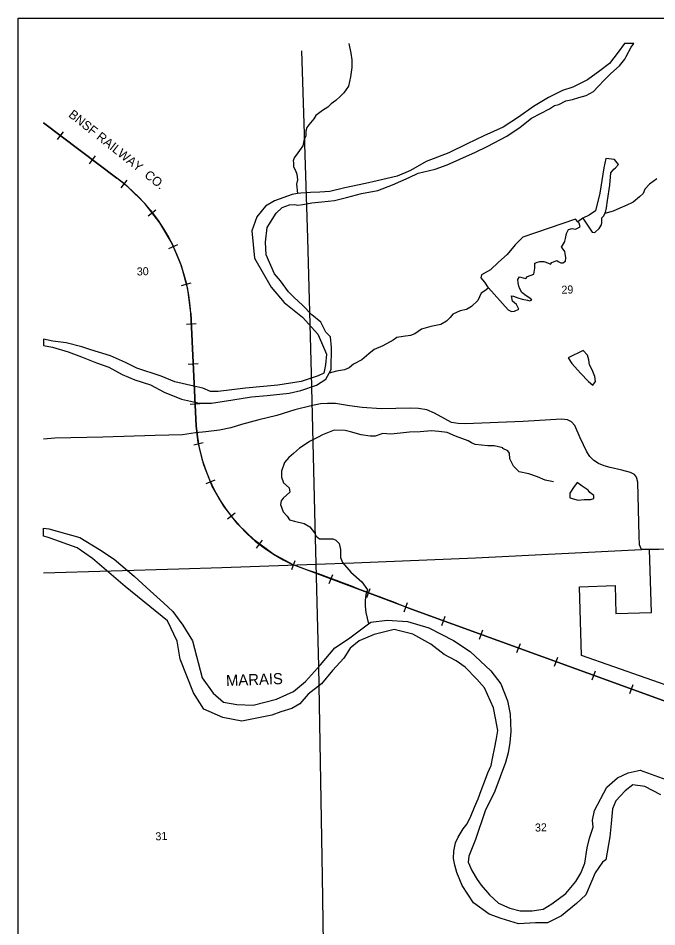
# Model space of a CAD drawing. Extents: x 173.82 to 178.28, y -9.52 to -5.6.
# Drawn here: x 173.817 to 175.014, y -7.3 to -5.597 of the extents above; entities that cross this region are included whole.
import ezdxf

# ---------------------------------------------------------------- set-up
doc = ezdxf.new("R2010")
doc.units = 0
for name, color, linetype in [('PL City City Limits and Fill', 7, 'Continuous'), ('PL City Lakes', 7, 'Continuous'), ('PL City Local Roads', 7, 'Continuous'), ('PL City Map Border', 7, 'Continuous'), ('PL City Railroads', 7, 'Continuous'), ('PL City River and Creek Text', 7, 'Continuous'), ('PL City Rivers', 7, 'Continuous'), ('PL City Section Lines', 7, 'Continuous'), ('PL City Tributaries', 7, 'Continuous')]:
    doc.layers.add(name, color=color, linetype=linetype)

msp = doc.modelspace()

# ---------------------------------------------------------------- linework, layer by layer
at = {"layer": 'PL City City Limits and Fill'}
for p, q in [((175.0009, -6.5926), (175.1218, -6.5887)), ((175.0042, -6.7104), (175.0009, -6.5926)), ((174.8693, -6.6627), (174.936, -6.66)), ((174.873, -6.7911), (174.8693, -6.6627)), ((174.936, -6.66), (174.9378, -6.7125)), ((174.9378, -6.7125), (175.0042, -6.7104))]:
    msp.add_line(p, q, dxfattribs=at)
msp.add_lwpolyline([(175.3722, -6.9999), (175.3605, -6.992), (175.1763, -6.8977), (174.873, -6.7911)], dxfattribs=at)
at = {"layer": 'PL City Lakes'}
for points in [[(174.8755, -5.9721), (174.8933, -5.9984), (174.8982, -5.999), (174.906, -5.9911), (174.9107, -5.9847), (174.9116, -5.9798), (174.9113, -5.9716), (174.915, -5.9673), (174.917, -5.9631), (174.918, -5.961), (174.9199, -5.9526), (174.9221, -5.9388), (174.9266, -5.9103), (174.9279, -5.8868), (174.9337, -5.8804), (174.9368, -5.8775), (174.9426, -5.8711), (174.9352, -5.8617), (174.9188, -5.8602), (174.9151, -5.8776), (174.9075, -5.9248), (174.8995, -5.9582), (174.8878, -5.9662)], [(174.6986, -6.1026), (174.7359, -6.1434), (174.742, -6.1466), (174.7474, -6.1464), (174.7554, -6.1427), (174.7513, -6.1338), (174.7435, -6.1272), (174.742, -6.1176), (174.7459, -6.1182), (174.7541, -6.1213), (174.7618, -6.1238), (174.7717, -6.1255), (174.7766, -6.1267), (174.7803, -6.1252), (174.7742, -6.1206), (174.7692, -6.1173), (174.7614, -6.1114), (174.7573, -6.104), (174.7555, -6.0992), (174.7542, -6.093), (174.754, -6.0868), (174.7571, -6.0819), (174.7637, -6.0837), (174.7686, -6.0849), (174.7717, -6.0814), (174.7841, -6.0768), (174.7859, -6.0657), (174.7855, -6.056), (174.7904, -6.0545), (174.7952, -6.0529), (174.8001, -6.0528), (174.8023, -6.0534), (174.8111, -6.0565), (174.8149, -6.0578), (174.8175, -6.0549), (174.8272, -6.0511), (174.8294, -6.0531), (174.8344, -6.0557), (174.8382, -6.0556), (174.843, -6.0526), (174.8439, -6.0464), (174.8425, -6.0382), (174.8418, -6.0341), (174.8407, -6.0327), (174.8396, -6.0321), (174.8395, -6.0307), (174.8355, -6.026), (174.8412, -6.0168), (174.8422, -6.0147), (174.8431, -6.0099), (174.845, -6.0008), (174.8485, -5.9931), (174.8555, -5.9915), (174.8621, -5.9926), (174.8706, -5.9882), (174.8688, -5.9813), (174.8665, -5.9787), (174.862, -5.974), (174.7632, -6.0078), (174.7574, -6.0129), (174.749, -6.0221), (174.7339, -6.0399), (174.7175, -6.0543), (174.7023, -6.0686), (174.6858, -6.0782), (174.6843, -6.0837), (174.6911, -6.0918), (174.698, -6.1026)], [(174.8766, -6.2199), (174.8482, -6.2333), (174.8551, -6.2441), (174.871, -6.2622), (174.8862, -6.2782), (174.8946, -6.2848), (174.8992, -6.2777), (174.8984, -6.2688), (174.893, -6.2559), (174.8884, -6.2464), (174.887, -6.2374), (174.8845, -6.2286)], [(174.8651, -6.4673), (174.8584, -6.4765), (174.8511, -6.4871), (174.8515, -6.4961), (174.8668, -6.5004), (174.8782, -6.4993), (174.8907, -6.4989), (174.8961, -6.4973), (174.8964, -6.4918), (174.8891, -6.4858), (174.8857, -6.4818), (174.8746, -6.4739)]]:
    msp.add_lwpolyline(points, close=True, dxfattribs=at)
at = {"layer": 'PL City Local Roads'}
for points in [[(174.877, -6.3964), (174.8709, -6.3832), (174.8607, -6.3606), (174.8544, -6.3535), (174.8469, -6.3496), (174.8355, -6.3486), (174.7639, -6.3527), (174.6551, -6.3573), (174.6419, -6.3569), (174.6297, -6.3547), (174.6169, -6.3476), (174.5977, -6.3372), (174.5831, -6.3313), (174.5674, -6.3285), (174.5528, -6.3278), (174.4973, -6.3289), (174.4617, -6.3266), (174.4379, -6.3232), (174.4118, -6.3193), (174.3966, -6.3189), (174.3836, -6.3195), (174.3661, -6.3234), (174.3354, -6.3311), (174.3018, -6.3415), (174.2683, -6.3498), (174.2359, -6.3584), (174.2154, -6.3645), (174.1942, -6.3691), (174.1688, -6.3722), (174.1493, -6.3738), (174.1247, -6.3777), (174.0738, -6.3789), (173.9758, -6.3824), (173.8853, -6.3842), (173.8642, -6.3862)], [(175.8597, -6.5646), (175.7352, -6.5662), (175.6701, -6.5676), (175.5977, -6.5709), (175.4732, -6.576), (175.3591, -6.5809), (175.2346, -6.5851), (175.1331, -6.5884), (175.0148, -6.5925), (174.9859, -6.5929), (174.9818, -6.5839), (174.981, -6.5674), (174.979, -6.4666), (174.9766, -6.4574), (174.9726, -6.4519), (174.9648, -6.4485), (174.9488, -6.444), (174.9268, -6.4391), (174.9158, -6.436), (174.9051, -6.4316), (174.8961, -6.4257), (174.889, -6.4182), (174.8831, -6.4096), (174.877, -6.3964)]]:
    msp.add_lwpolyline(points, dxfattribs=at)
at = {"layer": 'PL City Map Border'}
msp.add_lwpolyline([(173.8168, -9.4798), (173.8168, -5.5972), (177.6994, -5.5972), (177.6994, -9.4798), (173.8168, -9.4798)], dxfattribs=at)
at = {"layer": 'PL City Railroads'}
for p, q in [((173.8908, -5.8247), (173.9019, -5.8101)), ((173.9507, -5.8699), (173.9618, -5.8552)), ((174.0101, -5.9152), (174.0215, -5.9008)), ((174.0606, -5.9674), (174.0751, -5.9561)), ((174.0992, -6.0286), (174.1161, -6.0215)), ((174.1233, -6.0981), (174.141, -6.0933)), ((174.1323, -6.1704), (174.1507, -6.1695)), ((174.1358, -6.2453), (174.1542, -6.2445)), ((174.1393, -6.3202), (174.1577, -6.3194)), ((174.146, -6.3967), (174.1639, -6.3923)), ((174.1691, -6.4692), (174.1861, -6.4624)), ((174.2093, -6.5352), (174.2238, -6.5239)), ((174.2639, -6.5899), (174.2748, -6.575)), ((174.3299, -6.6302), (174.3364, -6.613)), ((174.4002, -6.6565), (174.4066, -6.6393)), ((174.4704, -6.6829), (174.4768, -6.6657)), ((174.5406, -6.7092), (174.5471, -6.692)), ((174.6112, -6.7348), (174.6175, -6.7176)), ((174.6817, -6.7604), (174.688, -6.7431)), ((174.7522, -6.7859), (174.7585, -6.7687)), ((174.8227, -6.8115), (174.829, -6.7942)), ((174.8932, -6.8371), (174.8995, -6.8198)), ((174.9637, -6.8626), (174.97, -6.8453))]:
    msp.add_line(p, q, dxfattribs=at)
for points in [[(173.8642, -5.793), (174.0018, -5.8968)], [(175.1383, -6.916), (174.5478, -6.702), (174.3326, -6.6213), (174.2946, -6.6009), (174.2598, -6.5754), (174.2289, -6.5453), (174.2024, -6.5112), (174.1809, -6.4738), (174.1648, -6.4338), (174.1544, -6.3919), (174.1505, -6.3609), (174.1406, -6.1496), (174.1347, -6.1048), (174.1229, -6.0612), (174.1054, -6.0195), (174.0826, -5.9805), (174.0548, -5.9449), (174.0225, -5.9132), (174.0018, -5.8968), (173.8642, -5.793)], [(174.1406, -6.1496), (174.1505, -6.3609)], [(174.5478, -6.702), (175.1383, -6.916)]]:
    msp.add_lwpolyline(points, dxfattribs=at)
for centre, radius, start, end in [((173.8006, -6.1718), 0.3407, 3.7353, 53.8148), ((174.4604, -6.3381), 0.3107, 184.2042, 245.7167), ((170.6274, -16.8292), 10.8596, 68.8378, 70.05011)]:
    msp.add_arc(centre, radius, start, end, dxfattribs=at)
at = {"layer": 'PL City Rivers'}
for points in [[(173.8642, -6.2106), (173.8809, -6.2139), (173.9106, -6.2225), (173.9353, -6.232), (173.964, -6.2428), (173.9871, -6.2509), (174.012, -6.2646), (174.0357, -6.2748), (174.0649, -6.2841), (174.0909, -6.2977), (174.1234, -6.311), (174.1568, -6.3182), (174.1791, -6.3188), (174.2196, -6.3125), (174.2542, -6.3065), (174.284, -6.3041), (174.3251, -6.2999), (174.3467, -6.295), (174.3762, -6.285), (174.3938, -6.2733), (174.3999, -6.2621), (174.4035, -6.2557), (174.4042, -6.2143), (174.4024, -6.1943), (174.394, -6.1857), (174.3841, -6.1667), (174.3678, -6.1528), (174.3498, -6.1348), (174.3341, -6.1208), (174.3239, -6.1101), (174.3085, -6.0893), (174.2978, -6.0765), (174.2818, -6.0405), (174.2805, -6.0171), (174.2839, -5.9894), (174.3009, -5.9626), (174.3119, -5.9518), (174.3259, -5.9472), (174.3351, -5.9462), (174.3411, -5.9473), (174.3508, -5.9463), (174.3675, -5.943), (174.3865, -5.9416), (174.4098, -5.9387), (174.4324, -5.9331), (174.4609, -5.9259), (174.4912, -5.92), (174.5185, -5.9094), (174.5501, -5.8959), (174.5666, -5.8877), (174.599, -5.8804), (174.6215, -5.872), (174.6451, -5.8615), (174.6745, -5.848), (174.6964, -5.8376), (174.7332, -5.8184), (174.7581, -5.8016), (174.7793, -5.7843), (174.8134, -5.7673), (174.8225, -5.7607), (174.8305, -5.7591), (174.8439, -5.7524), (174.8563, -5.7499), (174.8681, -5.746), (174.8821, -5.7421), (174.8954, -5.7347), (174.9043, -5.7254), (174.9164, -5.7126), (174.9279, -5.7011), (174.9443, -5.6868), (174.9547, -5.674), (174.9572, -5.6691), (174.9664, -5.6515), (174.9713, -5.6446)], [(174.9535, -5.6446), (174.9417, -5.6606), (174.9256, -5.6819), (174.9076, -5.6956), (174.8844, -5.713), (174.8571, -5.7264), (174.8378, -5.7326), (174.8116, -5.7459), (174.7834, -5.7628), (174.7553, -5.7824), (174.7261, -5.8014), (174.6903, -5.8178), (174.6587, -5.8327), (174.6245, -5.8498), (174.5822, -5.8658), (174.5523, -5.8827), (174.5277, -5.8932), (174.49, -5.9021), (174.4684, -5.907), (174.4296, -5.9153), (174.401, -5.9218), (174.3826, -5.9231), (174.3647, -5.9237), (174.3468, -5.9251), (174.3409, -5.926), (174.3306, -5.9277), (174.2973, -5.9392), (174.2808, -5.9494), (174.2642, -5.9694), (174.2553, -5.9959), (174.2603, -6.0468), (174.291, -6.1009), (174.3159, -6.1297), (174.35, -6.1575), (174.3789, -6.189), (174.3859, -6.2046), (174.3948, -6.2264), (174.3934, -6.2464), (174.3901, -6.2624), (174.3794, -6.2676), (174.3477, -6.2777), (174.304, -6.2847), (174.2433, -6.2903), (174.1919, -6.2969), (174.1778, -6.2967), (174.1634, -6.2903), (174.1464, -6.2868), (174.1108, -6.2784), (174.0849, -6.2682), (174.0393, -6.2532), (174.0178, -6.2423), (173.9902, -6.2301), (173.9533, -6.2183), (173.9363, -6.2127), (173.9067, -6.2054), (173.8816, -6.2021), (173.8642, -6.1986)], [(174.9713, -5.6446), (174.9535, -5.6446)], [(173.8642, -6.1986), (173.8642, -6.2106)], [(173.8642, -6.5678), (173.8642, -6.5529)], [(173.8642, -6.5529), (173.8743, -6.5537), (173.9325, -6.5703), (173.9696, -6.5925), (173.9969, -6.6108), (174.0344, -6.6427), (174.0642, -6.6699), (174.0894, -6.6925), (174.1068, -6.7091), (174.1171, -6.7226), (174.1257, -6.7347), (174.1435, -6.7638), (174.1617, -6.8328), (174.1823, -6.8618), (174.2019, -6.8784), (174.227, -6.883), (174.2575, -6.884), (174.3011, -6.8728), (174.3332, -6.8586), (174.3554, -6.8399), (174.3836, -6.8085), (174.4108, -6.7772), (174.4363, -6.7598), (174.4739, -6.7322), (174.4781, -6.7286), (174.509, -6.7248), (174.5471, -6.7276), (174.5872, -6.7393), (174.6331, -6.7632), (174.6643, -6.7835), (174.703, -6.8201), (174.7218, -6.8443), (174.7343, -6.8763), (174.7396, -6.901), (174.7407, -6.9334), (174.7387, -6.9542), (174.7356, -6.9736), (174.7308, -6.9917), (174.7104, -7.0456), (174.6926, -7.0821), (174.6744, -7.1359), (174.6619, -7.1673), (174.6607, -7.1784), (174.6677, -7.1941), (174.6776, -7.211), (174.685, -7.2217), (174.7009, -7.2398), (174.7177, -7.2551), (174.7387, -7.2647), (174.7579, -7.2696), (174.7807, -7.2695), (174.8013, -7.2667), (174.8177, -7.2564), (174.8437, -7.2369), (174.8625, -7.2148), (174.8717, -7.1993), (174.8792, -7.1804), (174.8836, -7.1513), (174.8884, -7.1332), (174.8953, -7.1129), (174.8938, -7.0999), (174.8975, -7.0818), (174.9204, -7.0382), (174.9405, -7.0203), (174.9608, -7.0113), (174.9834, -7.0063), (175.0313, -7.0233)], [(175.022, -7.0526), (174.9921, -7.0364), (174.9692, -7.0337), (174.9549, -7.0446), (174.9376, -7.0638), (174.9316, -7.0785), (174.9288, -7.1062), (174.9264, -7.1312), (174.9187, -7.1742), (174.9128, -7.1786), (174.9056, -7.1885), (174.8989, -7.1984), (174.8918, -7.2145), (174.8813, -7.2397), (174.8639, -7.2562), (174.8359, -7.2793), (174.8097, -7.2919), (174.7869, -7.292), (174.7549, -7.2938), (174.7225, -7.2839), (174.6999, -7.2757), (174.6709, -7.2547), (174.6492, -7.2223), (174.6396, -7.1978), (174.6359, -7.1841), (174.6333, -7.1718), (174.6339, -7.158), (174.6366, -7.142), (174.6422, -7.1315), (174.6514, -7.116), (174.6587, -7.1067), (174.6658, -7.092), (174.6723, -7.0752), (174.6793, -7.0598), (174.6853, -7.0444), (174.6933, -7.0227), (174.6977, -7.0108), (174.7038, -6.9975), (174.707, -6.9808), (174.7103, -6.9662), (174.714, -6.9468), (174.7162, -6.9315), (174.7121, -6.9089), (174.7082, -6.889), (174.6911, -6.8516), (174.6769, -6.8356), (174.655, -6.8129), (174.6382, -6.801), (174.6156, -6.7894), (174.5904, -6.7703), (174.5566, -6.7514), (174.5221, -6.7423), (174.4844, -6.7519), (174.4565, -6.7639), (174.4391, -6.7776), (174.4278, -6.796), (174.4063, -6.8195), (174.3854, -6.8444), (174.3606, -6.8639), (174.3449, -6.8817), (174.33, -6.8905), (174.3095, -6.8967), (174.2924, -6.9028), (174.2363, -6.9144), (174.2007, -6.9074), (174.1648, -6.8921), (174.1458, -6.861), (174.1208, -6.7984), (174.1147, -6.7641), (174.0966, -6.7261), (174.0172, -6.6619), (173.9561, -6.6095), (173.9277, -6.5898), (173.8771, -6.5715), (173.8732, -6.5703), (173.865, -6.5678), (173.8642, -6.5678)]]:
    msp.add_lwpolyline(points, dxfattribs=at)
at = {"layer": 'PL City Section Lines'}
for points in [[(174.3483, -5.6585), (174.3529, -5.8137), (174.3593, -6.0094), (174.3665, -6.2628), (174.3733, -6.5469), (174.38, -6.8118), (174.387, -7.2052), (174.3929, -7.6233)], [(173.8642, -6.6363), (174.1182, -6.6286), (174.1985, -6.6267), (174.4461, -6.6177), (174.6745, -6.6082), (174.9859, -6.5929)]]:
    msp.add_lwpolyline(points, dxfattribs=at)
at = {"layer": 'PL City Tributaries'}
for points in [[(174.4366, -5.6446), (174.4409, -5.663), (174.4424, -5.6753), (174.4424, -5.6898), (174.4403, -5.7072), (174.436, -5.7246), (174.4277, -5.7373), (174.4204, -5.7437), (174.4125, -5.7516), (174.404, -5.7574), (174.3972, -5.7639), (174.3876, -5.7704), (174.3749, -5.7798), (174.3713, -5.7855), (174.3619, -5.7969), (174.3583, -5.8018), (174.3563, -5.8088), (174.3561, -5.8185), (174.3531, -5.8241), (174.3508, -5.8366), (174.3415, -5.8493), (174.3342, -5.8586), (174.3322, -5.8648), (174.3329, -5.8683), (174.3332, -5.8758), (174.3366, -5.8826), (174.3396, -5.8894), (174.3405, -5.9004), (174.3386, -5.9081), (174.3409, -5.926)], [(175.0147, -5.8982), (175.0004, -5.9084), (174.992, -5.9177), (174.989, -5.9254), (174.9817, -5.9318), (174.9701, -5.9419), (174.9567, -5.9479), (174.9449, -5.9531), (174.9326, -5.9591), (174.917, -5.9631)], [(174.8755, -5.9721), (174.8665, -5.9787)], [(174.6986, -6.1026), (174.6938, -6.1069), (174.6848, -6.1127), (174.6788, -6.126), (174.6672, -6.1375), (174.6576, -6.1433), (174.6458, -6.1458), (174.6318, -6.1518), (174.6272, -6.1582), (174.6198, -6.1647), (174.6097, -6.1712), (174.5908, -6.1746), (174.5731, -6.1801), (174.5609, -6.1888), (174.5528, -6.1919), (174.5388, -6.1937), (174.5269, -6.1955), (174.52, -6.2006), (174.5008, -6.2109), (174.4842, -6.2177), (174.4747, -6.2263), (174.461, -6.2372), (174.4455, -6.2453), (174.4376, -6.2525), (174.429, -6.2562), (174.4139, -6.2588), (174.3999, -6.2621)], [(174.8205, -6.4661), (174.8052, -6.4625), (174.7909, -6.4568), (174.7744, -6.4512), (174.7563, -6.447), (174.7456, -6.4363), (174.7391, -6.4227), (174.7382, -6.4124), (174.7353, -6.4077), (174.7259, -6.4032), (174.7259, -6.4025), (174.7095, -6.3982), (174.6975, -6.3987), (174.6735, -6.3961), (174.6669, -6.3928), (174.6608, -6.3889), (174.6487, -6.3845), (174.6371, -6.3801), (174.6211, -6.3737), (174.6058, -6.3715), (174.5917, -6.3706), (174.5705, -6.372), (174.5505, -6.3727), (174.5337, -6.3747), (174.5158, -6.3767), (174.5006, -6.3752), (174.4861, -6.3805), (174.4768, -6.3802), (174.4599, -6.378), (174.4401, -6.3725), (174.4303, -6.37), (174.4091, -6.3694), (174.3876, -6.3777), (174.3796, -6.3822), (174.3631, -6.3903), (174.3551, -6.3961), (174.3445, -6.4027), (174.3334, -6.4128), (174.3244, -6.42), (174.3161, -6.4299), (174.3107, -6.446), (174.3105, -6.457), (174.3142, -6.468), (174.3248, -6.4772), (174.3262, -6.4855), (174.3135, -6.4963), (174.3099, -6.5012), (174.309, -6.5082), (174.3139, -6.5218), (174.3212, -6.5305), (174.3258, -6.5373), (174.3351, -6.5397), (174.3532, -6.5439), (174.3638, -6.5504), (174.3723, -6.5612), (174.3758, -6.5679), (174.3819, -6.5726), (174.3928, -6.5729), (174.3982, -6.5727), (174.4069, -6.5724), (174.4124, -6.575), (174.4186, -6.5816), (174.4212, -6.5926), (174.4213, -6.5967), (174.4212, -6.6078), (174.4253, -6.6173), (174.4406, -6.6354), (174.4614, -6.6533), (174.4717, -6.6681), (174.4687, -6.6779), (174.4675, -6.6883), (174.4673, -6.6986), (174.4688, -6.711), (174.4739, -6.7322)]]:
    msp.add_lwpolyline(points, dxfattribs=at)

# ---------------------------------------------------------------- texts
at = {"layer": 'PL City Railroads'}
msp.add_text('BNSF RAILWAY  CO.', height=0.017, rotation=321.4918, dxfattribs=at).set_placement((173.9098, -5.7806))
at = {"layer": 'PL City River and Creek Text'}
msp.add_text('MARAIS', height=0.0208, rotation=2.017, dxfattribs=at).set_placement((174.2069, -6.8485))
at = {"layer": 'PL City Section Lines'}
for s, rotation, p in [('30', 2.0123, (174.0395, -6.0794)), ('29', 2.0377, (174.8358, -6.1136)), ('32', 2.0158, (174.7862, -7.1212)), ('31', 2.0029, (174.0744, -7.1376))]:
    msp.add_text(s, height=0.015, rotation=rotation, dxfattribs=at).set_placement(p)

doc.saveas('drawing.dxf')
